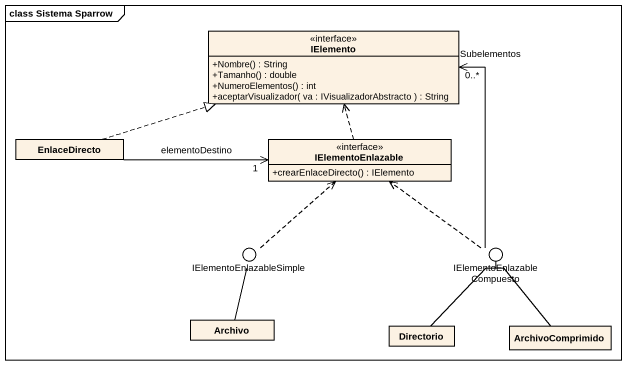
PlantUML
@startuml
mainframe class Sistema Sparrow
allowmixing
hide circle
hide empty members
skinparam classAttributeIconSize 0
interface IElemento {
  +Nombre() : String
  +Tamanho() : double
  +NumeroElementos() : int
  +aceptarVisualizador( va : IVisualizadorAbstracto ) : String
}
class EnlaceDirecto
interface IElementoEnlazable {
  +crearEnlaceDirecto() : IElemento
}
() IElementoEnlazableSimple
() IElementoEnlazableCompuesto
class Archivo
class Directorio
class ArchivoComprimido
EnlaceDirecto .right.|> IElemento
EnlaceDirecto -right-> "1" IElementoEnlazable : elementoDestino
IElementoEnlazable .up.> IElemento
IElementoEnlazableSimple .up.> IElementoEnlazable
IElementoEnlazableCompuesto -up-> "0..*" IElemento : Subelementos
IElementoEnlazableCompuesto .up.> IElementoEnlazable
Archivo -up- IElementoEnlazableSimple
Directorio -up- IElementoEnlazableCompuesto
ArchivoComprimido -up- IElementoEnlazableCompuesto
@enduml
